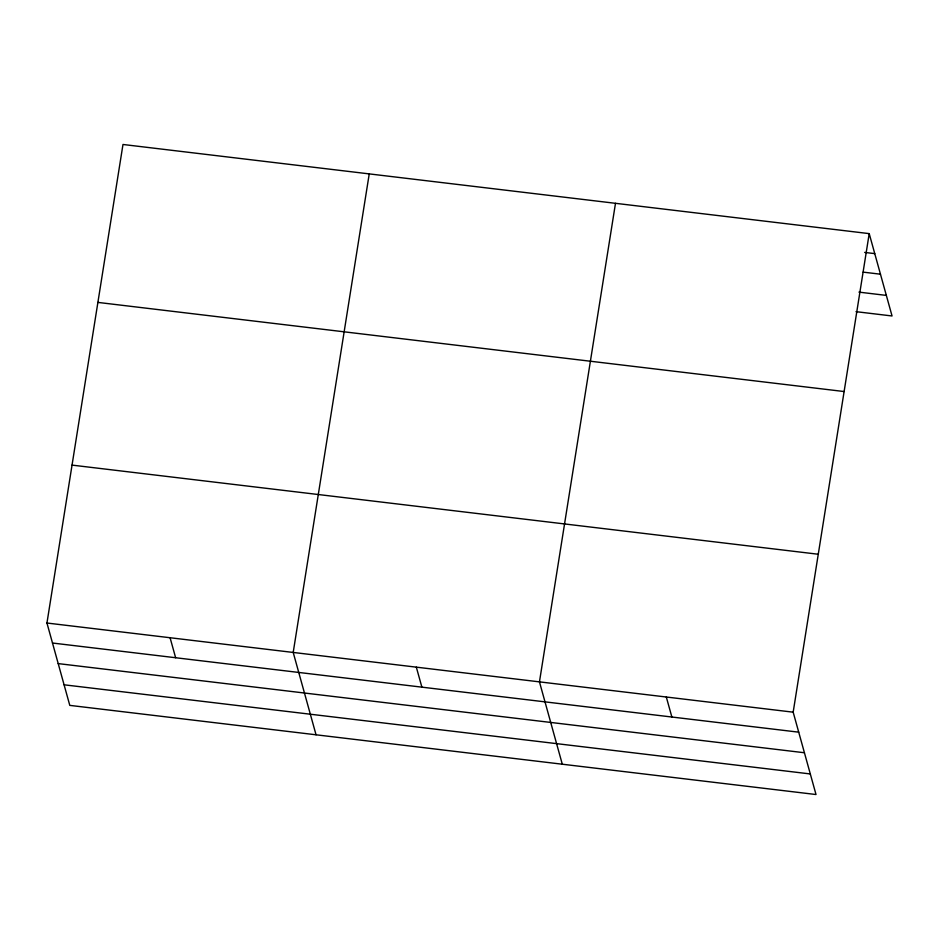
<?xml version="1.0" encoding="UTF-8"?>
<svg xmlns="http://www.w3.org/2000/svg" width="939" height="939" viewBox="0 0 939 939"><rect width="100%" height="100%" fill="white"/><g stroke="black" fill="none" stroke-linecap="round" stroke-linejoin="round"><path stroke-width="1.41" d="M869.209 233.623L793.173 712.173L816.014 794.523L69.791 705.377L46.95 623.026L122.986 144.477L869.209 233.623L892.05 315.974L856.016 311.666M369.238 173.891L293.203 652.441L316.044 734.791M615.491 203.317L539.456 681.867L562.297 764.217M864.666 252.415L874.761 253.624M863.164 272.134L880.465 274.2M858.95 292.123L886.346 295.398M97.891 302.405L844.126 391.54M72.045 465.11L818.268 554.245M46.95 623.026L793.173 712.173M52.502 643.027L798.725 732.174M58.206 663.603L804.43 752.749M64.087 684.801L810.31 773.947M666.314 697.02L671.866 717.02M416.329 667.148L421.881 687.148M170.076 637.734L175.628 657.734"/></g></svg>
